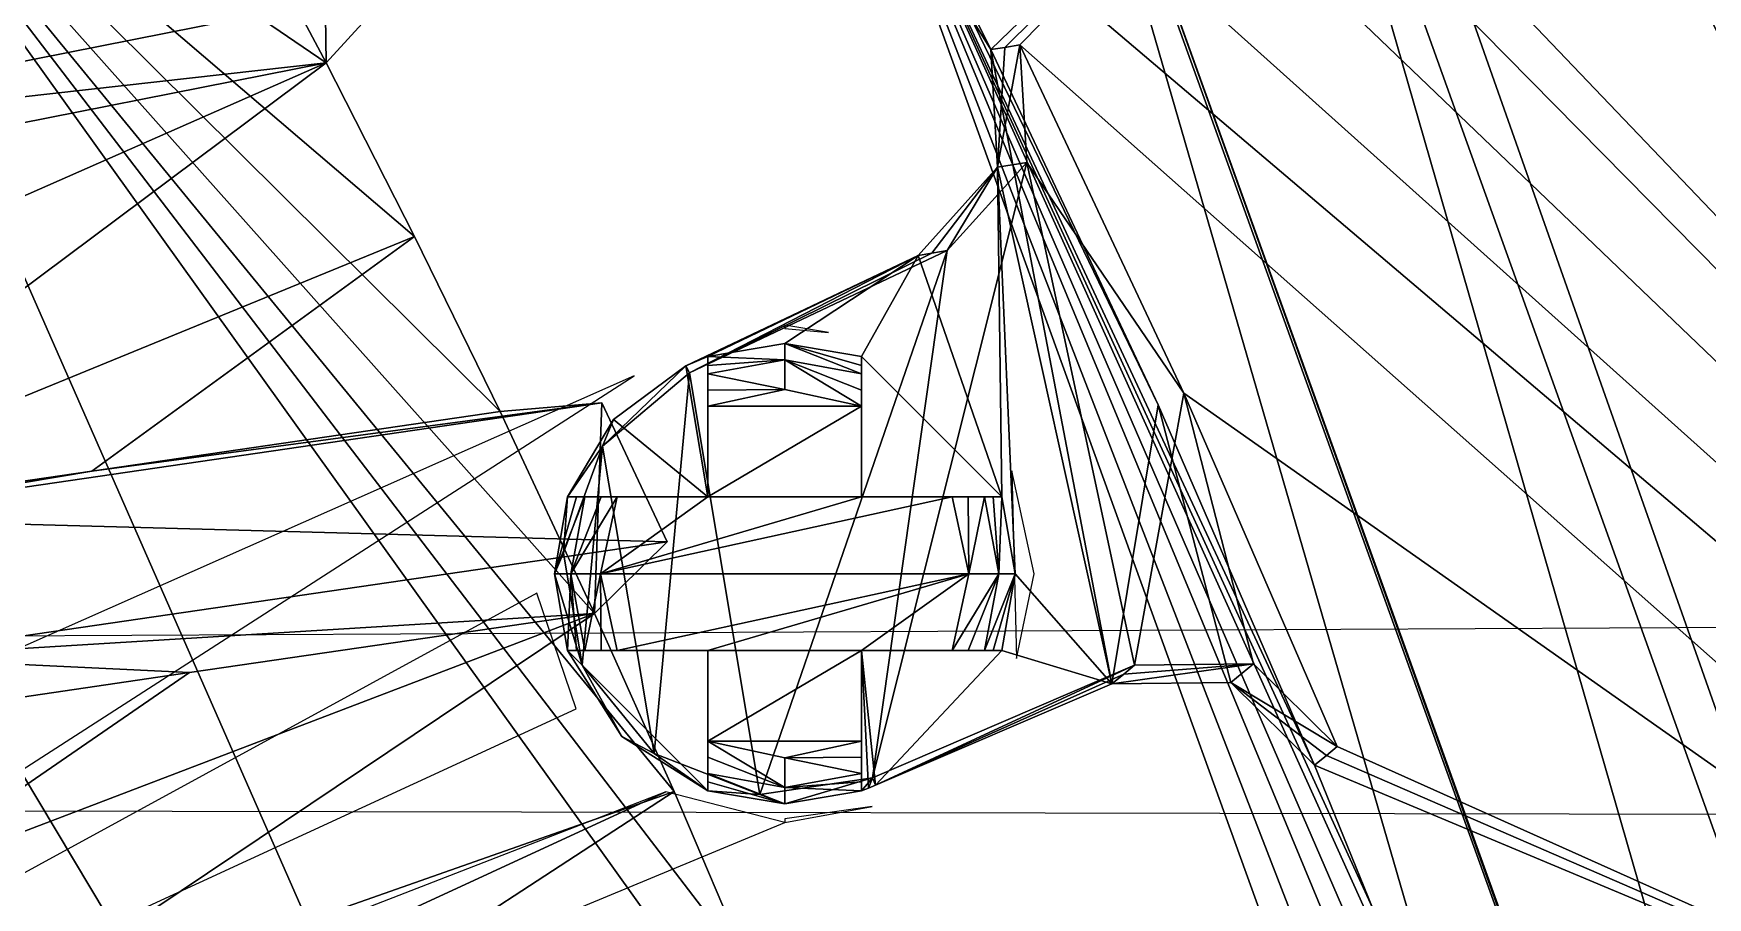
# Model space of a CAD drawing. Header units: millimetres. Extents: x -228 to 228, y -204 to 237.
# Drawn here: x 68.11 to 79.01, y 30.89 to 36.52 of the extents above; entities that cross this region are included whole.
import ezdxf

# ---------------------------------------------------------------- set-up
doc = ezdxf.new("R2010")
doc.units = ezdxf.units.MM
doc.header["$LTSCALE"] = 127.314815
for name, color, linetype in [('1821', 7, 'CONTINUOUS'), ('2216', 7, 'CONTINUOUS'), ('2518', 7, 'CONTINUOUS'), ('2754', 7, 'CONTINUOUS'), ('3522', 7, 'CONTINUOUS'), ('3669', 7, 'CONTINUOUS'), ('3670', 7, 'CONTINUOUS'), ('3709', 7, 'CONTINUOUS'), ('3710', 7, 'CONTINUOUS'), ('3730', 7, 'CONTINUOUS'), ('3734', 7, 'CONTINUOUS'), ('3771', 7, 'CONTINUOUS'), ('3773', 7, 'CONTINUOUS'), ('3774', 7, 'CONTINUOUS'), ('3775', 7, 'CONTINUOUS'), ('3776', 7, 'CONTINUOUS'), ('3777', 7, 'CONTINUOUS'), ('3778', 7, 'CONTINUOUS'), ('3779', 7, 'CONTINUOUS'), ('3780', 7, 'CONTINUOUS'), ('3781', 7, 'CONTINUOUS'), ('3801', 7, 'CONTINUOUS'), ('3802', 7, 'CONTINUOUS'), ('3803', 7, 'CONTINUOUS'), ('3804', 7, 'CONTINUOUS'), ('3828', 7, 'CONTINUOUS'), ('3829', 7, 'CONTINUOUS'), ('3858', 7, 'CONTINUOUS'), ('3869', 7, 'CONTINUOUS'), ('3873', 7, 'CONTINUOUS'), ('3874', 7, 'CONTINUOUS'), ('3878', 7, 'CONTINUOUS'), ('5002', 7, 'CONTINUOUS'), ('5003', 7, 'CONTINUOUS'), ('5007', 7, 'CONTINUOUS'), ('5009', 7, 'CONTINUOUS'), ('5036', 7, 'CONTINUOUS'), ('5037', 7, 'CONTINUOUS'), ('5038', 7, 'CONTINUOUS'), ('5040', 7, 'CONTINUOUS'), ('5041', 7, 'CONTINUOUS'), ('5080', 7, 'CONTINUOUS'), ('5253', 7, 'CONTINUOUS'), ('5254', 7, 'CONTINUOUS')]:
    doc.layers.add(name, color=color, linetype=linetype)

msp = doc.modelspace()

# ---------------------------------------------------------------- linework, layer by layer
at = {"layer": '1821', "color": 5, "linetype": 'Continuous'}
for points in [[(100.627, 31.395, 17.1), (98.288, 32.745, 17.1), (-100.277, 31.757, 17.1), (100.627, 31.395, 17.1)], [(100.627, 31.395, 17.1), (-23.625, 19.449, 17.1), (102.627, 31.395, 17.1), (100.627, 31.395, 17.1)]]:
    msp.add_3dface(points, dxfattribs=at)
at = {"layer": '2216', "color": 5, "linetype": 'Continuous'}
msp.add_3dface([(27.796, 38.258, 1088.256), (38.258, 27.796, 1088.256), (71.442, 61.905, 1086.02), (27.796, 38.258, 1088.256)], dxfattribs=at)
at = {"layer": '2518', "color": 6, "linetype": 'Continuous'}
for points in [[(60.341, 29.113, 1082.484), (61.101, 27.259, 1082.473), (72.019, 34.289, 1083.447), (60.341, 29.113, 1082.484)], [(61.101, 27.259, 1082.473), (71.641, 32.119, 1083.407), (71.386, 32.874, 1083.41), (61.101, 27.259, 1082.473)], [(61.101, 27.259, 1082.473), (60.948, 26.371, 1082.412), (72.225, 31.578, 1083.418), (61.101, 27.259, 1082.473)], [(60.948, 26.371, 1082.412), (73, 31.38, 1083.438), (72.225, 31.578, 1083.418), (60.948, 26.371, 1082.412)]]:
    msp.add_3dface(points, dxfattribs=at)
at = {"layer": '2754', "color": 6, "linetype": 'Continuous'}
for points in [[(73, 34.598, 1080.969), (73.286, 34.572, 1080.973), (73, 34.62, 1083.47), (73, 34.598, 1080.969)], [(74.624, 32.999, 1083.99), (74.48, 33.669, 1083.99), (74.509, 32.447, 1081.99), (74.624, 32.999, 1083.99)], [(73.569, 31.484, 1083.453), (73, 31.402, 1080.937), (73, 31.38, 1083.438), (73.569, 31.484, 1083.453)]]:
    msp.add_3dface(points, dxfattribs=at)
at = {"layer": '3522', "color": 5, "linetype": 'Continuous'}
for points in [[(42.964, 50.101, 1035.99), (72.026, 38.788, 1035.99), (56.691, 33.796, 1035.99), (42.964, 50.101, 1035.99)], [(80.54, 46.5, 1035.99), (89.831, 24.07, 1035.99), (73.938, 40.7, 1035.99), (80.54, 46.5, 1035.99)], [(89.831, 24.07, 1035.99), (74.126, 40, 1035.99), (73.938, 40.7, 1035.99), (89.831, 24.07, 1035.99)], [(89.831, 24.07, 1035.99), (73.938, 39.3, 1035.99), (74.126, 40, 1035.99), (89.831, 24.07, 1035.99)], [(89.831, 24.07, 1035.99), (73.426, 38.788, 1035.99), (73.938, 39.3, 1035.99), (89.831, 24.07, 1035.99)], [(72.026, 38.788, 1035.99), (72.726, 38.6, 1035.99), (56.691, 33.796, 1035.99), (72.026, 38.788, 1035.99)], [(89.831, 24.07, 1035.99), (72.726, 38.6, 1035.99), (73.426, 38.788, 1035.99), (89.831, 24.07, 1035.99)], [(72.726, 38.6, 1035.99), (89.831, 24.07, 1035.99), (56.691, 33.796, 1035.99), (72.726, 38.6, 1035.99)], [(89.831, 24.07, 1035.99), (83.056, 16.548, 1035.99), (56.691, 33.796, 1035.99), (89.831, 24.07, 1035.99)], [(81.481, 15.638, 1035.99), (82.007, 14.729, 1035.99), (56.691, 33.796, 1035.99), (81.481, 15.638, 1035.99)], [(82.007, 16.548, 1035.99), (81.481, 15.638, 1035.99), (56.691, 33.796, 1035.99), (82.007, 16.548, 1035.99)], [(56.691, 33.796, 1035.99), (82.007, 14.729, 1035.99), (64.505, 13.966, 1035.99), (56.691, 33.796, 1035.99)], [(83.056, 16.548, 1035.99), (82.007, 16.548, 1035.99), (56.691, 33.796, 1035.99), (83.056, 16.548, 1035.99)]]:
    msp.add_3dface(points, dxfattribs=at)
at = {"layer": '3669', "color": 5, "linetype": 'Continuous'}
msp.add_3dface([(76.49, 39.42, 1036.99), (84.298, 17.275, 1036.99), (80.228, 41.335, 1036.99), (76.49, 39.42, 1036.99)], dxfattribs=at)
at = {"layer": '3670', "color": 5, "linetype": 'Continuous'}
for points in [[(84.298, 17.275, 1037.99), (84.298, 17.275, 1036.99), (76.49, 39.42, 1036.99), (84.298, 17.275, 1037.99)], [(76.49, 39.42, 1037.99), (84.298, 17.275, 1037.99), (76.49, 39.42, 1036.99), (76.49, 39.42, 1037.99)]]:
    msp.add_3dface(points, dxfattribs=at)
at = {"layer": '3709', "color": 31, "linetype": 'Continuous', "true_color": 0xffba87}
for points in [[(74.532, 36.446, 1078.99), (75.6, 34.175, 1078.99), (74.577, 35.679, 1078.99), (74.532, 36.446, 1078.99)], [(74.577, 35.679, 1078.99), (73.572, 31.67, 1078.99), (74.058, 35.105, 1078.99), (74.577, 35.679, 1078.99)], [(73.572, 31.67, 1078.99), (74.577, 35.679, 1078.99), (75.279, 32.404, 1078.99), (73.572, 31.67, 1078.99)], [(74.577, 35.679, 1078.99), (75.6, 34.175, 1078.99), (75.279, 32.404, 1078.99), (74.577, 35.679, 1078.99)], [(72.839, 31.561, 1078.99), (72.379, 34.308, 1078.99), (74.058, 35.105, 1078.99), (72.839, 31.561, 1078.99)], [(73.572, 31.67, 1078.99), (72.839, 31.561, 1078.99), (74.058, 35.105, 1078.99), (73.572, 31.67, 1078.99)], [(72.149, 31.829, 1078.99), (71.814, 33.83, 1078.99), (72.379, 34.308, 1078.99), (72.149, 31.829, 1078.99)], [(72.839, 31.561, 1078.99), (72.149, 31.829, 1078.99), (72.379, 34.308, 1078.99), (72.839, 31.561, 1078.99)], [(75.279, 32.404, 1078.99), (75.6, 34.175, 1078.99), (76.054, 32.413, 1078.99), (75.279, 32.404, 1078.99)], [(75.6, 34.175, 1078.99), (76.599, 31.874, 1078.99), (76.054, 32.413, 1078.99), (75.6, 34.175, 1078.99)], [(71.681, 32.404, 1078.99), (71.559, 33.135, 1078.99), (71.814, 33.83, 1078.99), (71.681, 32.404, 1078.99)], [(72.149, 31.829, 1078.99), (71.681, 32.404, 1078.99), (71.814, 33.83, 1078.99), (72.149, 31.829, 1078.99)]]:
    msp.add_3dface(points, dxfattribs=at)
at = {"layer": '3710', "color": 31, "linetype": 'Continuous', "true_color": 0xffba87}
for points in [[(73, 34.2, 1083.99), (72.5, 34.091, 1083.99), (73.5, 34.091, 1083.99), (73, 34.2, 1083.99)], [(72.5, 34.091, 1083.99), (72.5, 33.5, 1083.99), (73.5, 34.091, 1083.99), (72.5, 34.091, 1083.99)], [(73.5, 34.091, 1083.99), (72.5, 33.5, 1083.99), (73.5, 33.5, 1083.99), (73.5, 34.091, 1083.99)], [(74.2, 33, 1083.99), (74.091, 33.5, 1083.99), (71.8, 33, 1083.99), (74.2, 33, 1083.99)], [(71.8, 33, 1083.99), (74.091, 33.5, 1083.99), (73.5, 33.5, 1083.99), (71.8, 33, 1083.99)], [(71.909, 33.5, 1083.99), (71.8, 33, 1083.99), (72.5, 33.5, 1083.99), (71.909, 33.5, 1083.99)], [(72.5, 33.5, 1083.99), (71.8, 33, 1083.99), (73.5, 33.5, 1083.99), (72.5, 33.5, 1083.99)], [(71.909, 32.5, 1083.99), (74.2, 33, 1083.99), (71.8, 33, 1083.99), (71.909, 32.5, 1083.99)], [(72.5, 32.5, 1083.99), (74.2, 33, 1083.99), (71.909, 32.5, 1083.99), (72.5, 32.5, 1083.99)], [(73.5, 32.5, 1083.99), (74.2, 33, 1083.99), (72.5, 32.5, 1083.99), (73.5, 32.5, 1083.99)], [(74.091, 32.5, 1083.99), (74.2, 33, 1083.99), (73.5, 32.5, 1083.99), (74.091, 32.5, 1083.99)], [(73.5, 31.909, 1083.99), (73.5, 32.5, 1083.99), (72.5, 31.909, 1083.99), (73.5, 31.909, 1083.99)], [(72.5, 31.909, 1083.99), (73.5, 32.5, 1083.99), (72.5, 32.5, 1083.99), (72.5, 31.909, 1083.99)], [(73, 31.8, 1083.99), (73.5, 31.909, 1083.99), (72.5, 31.909, 1083.99), (73, 31.8, 1083.99)]]:
    msp.add_3dface(points, dxfattribs=at)
at = {"layer": '3730', "color": 31, "linetype": 'Continuous', "true_color": 0xffba87}
for points in [[(74.694, 39.041, 1080.49), (82.442, 17.515, 1080.49), (76.062, 39.662, 1080.49), (74.694, 39.041, 1080.49)], [(82.442, 17.515, 1080.49), (83.931, 17.724, 1080.49), (76.062, 39.662, 1080.49), (82.442, 17.515, 1080.49)], [(75.13, 32.283, 1080.49), (74.342, 36.414, 1080.49), (74.387, 35.648, 1080.49), (75.13, 32.283, 1080.49)], [(74.342, 36.414, 1080.49), (75.13, 32.283, 1080.49), (75.432, 34.1, 1080.49), (74.342, 36.414, 1080.49)], [(73.869, 35.073, 1080.49), (74.414, 33.5, 1080.49), (74.387, 35.648, 1080.49), (73.869, 35.073, 1080.49)], [(74.414, 33.5, 1080.49), (74.5, 33, 1080.49), (74.387, 35.648, 1080.49), (74.414, 33.5, 1080.49)], [(74.5, 33, 1080.49), (75.13, 32.283, 1080.49), (74.387, 35.648, 1080.49), (74.5, 33, 1080.49)], [(72.357, 34.355, 1080.49), (72.5, 34.414, 1080.49), (73.869, 35.073, 1080.49), (72.357, 34.355, 1080.49)], [(72.5, 34.414, 1080.49), (73, 34.5, 1080.49), (73.869, 35.073, 1080.49), (72.5, 34.414, 1080.49)], [(73, 34.5, 1080.49), (73.5, 34.414, 1080.49), (73.869, 35.073, 1080.49), (73, 34.5, 1080.49)], [(73.5, 34.414, 1080.49), (74.414, 33.5, 1080.49), (73.869, 35.073, 1080.49), (73.5, 34.414, 1080.49)], [(72.357, 34.355, 1080.49), (71.886, 34.004, 1080.49), (72.5, 33.5, 1080.49), (72.357, 34.355, 1080.49)], [(72.357, 34.355, 1080.49), (72.5, 33.5, 1080.49), (72.5, 34.414, 1080.49), (72.357, 34.355, 1080.49)], [(73.5, 33.5, 1080.49), (74.414, 33.5, 1080.49), (73.5, 34.414, 1080.49), (73.5, 33.5, 1080.49)], [(75.13, 32.283, 1080.49), (75.905, 32.292, 1080.49), (75.432, 34.1, 1080.49), (75.13, 32.283, 1080.49)], [(75.905, 32.292, 1080.49), (76.45, 31.752, 1080.49), (75.432, 34.1, 1080.49), (75.905, 32.292, 1080.49)], [(71.886, 34.004, 1080.49), (71.586, 33.5, 1080.49), (72.5, 33.5, 1080.49), (71.886, 34.004, 1080.49)], [(74.5, 33, 1080.49), (74.414, 32.5, 1080.49), (75.13, 32.283, 1080.49), (74.5, 33, 1080.49)], [(71.586, 32.5, 1080.49), (71.939, 31.939, 1080.49), (72.5, 31.586, 1080.49), (71.586, 32.5, 1080.49)], [(71.586, 32.5, 1080.49), (72.5, 31.586, 1080.49), (72.5, 32.5, 1080.49), (71.586, 32.5, 1080.49)], [(73.5, 31.586, 1080.49), (73.546, 31.603, 1080.49), (73.5, 32.5, 1080.49), (73.5, 31.586, 1080.49)], [(73.546, 31.603, 1080.49), (73.592, 31.622, 1080.49), (73.5, 32.5, 1080.49), (73.546, 31.603, 1080.49)], [(73.5, 32.5, 1080.49), (73.592, 31.622, 1080.49), (74.414, 32.5, 1080.49), (73.5, 32.5, 1080.49)], [(74.414, 32.5, 1080.49), (73.592, 31.622, 1080.49), (75.13, 32.283, 1080.49), (74.414, 32.5, 1080.49)]]:
    msp.add_3dface(points, dxfattribs=at)
at = {"layer": '3734', "color": 31, "linetype": 'Continuous', "true_color": 0xffba87}
msp.add_3dface([(76.062, 39.662, 1080.49), (83.931, 17.724, 1080.49), (81.908, 39.789, 1037.49), (76.062, 39.662, 1080.49)], dxfattribs=at)
at = {"layer": '3771', "color": 31, "linetype": 'Continuous', "true_color": 0xffba87}
msp.add_3dface([(78.196, 40.009, 1037.49), (81.908, 39.789, 1037.49), (82.88, 29.092, 1037.49), (78.196, 40.009, 1037.49)], dxfattribs=at)
at = {"layer": '3773', "color": 31, "linetype": 'Continuous', "true_color": 0xffba87}
for points in [[(72.5, 34.301, 1083.538), (73, 34.2, 1083.99), (73, 34.394, 1083.538), (72.5, 34.301, 1083.538)], [(73, 34.2, 1083.99), (73.5, 34.091, 1083.99), (73, 34.394, 1083.538), (73, 34.2, 1083.99)], [(73, 34.394, 1083.538), (73.5, 34.091, 1083.99), (73.5, 34.195, 1083.768), (73, 34.394, 1083.538)], [(73.5, 34.301, 1083.538), (73, 34.394, 1083.538), (73.5, 34.195, 1083.768), (73.5, 34.301, 1083.538)], [(73, 34.2, 1083.99), (72.5, 34.301, 1083.538), (72.5, 34.195, 1083.768), (73, 34.2, 1083.99)], [(72.5, 34.091, 1083.99), (73, 34.2, 1083.99), (72.5, 34.195, 1083.768), (72.5, 34.091, 1083.99)], [(71.8, 33, 1083.99), (71.909, 33.5, 1083.99), (71.606, 33, 1083.538), (71.8, 33, 1083.99)], [(71.909, 33.5, 1083.99), (71.805, 33.5, 1083.768), (71.606, 33, 1083.538), (71.909, 33.5, 1083.99)], [(71.805, 33.5, 1083.768), (71.699, 33.5, 1083.538), (71.606, 33, 1083.538), (71.805, 33.5, 1083.768)], [(74.091, 33.5, 1083.99), (74.2, 33, 1083.99), (74.195, 33.5, 1083.768), (74.091, 33.5, 1083.99)], [(74.195, 33.5, 1083.768), (74.2, 33, 1083.99), (74.301, 33.5, 1083.538), (74.195, 33.5, 1083.768)], [(74.301, 33.5, 1083.538), (74.2, 33, 1083.99), (74.394, 33, 1083.538), (74.301, 33.5, 1083.538)], [(71.699, 32.5, 1083.538), (71.8, 33, 1083.99), (71.606, 33, 1083.538), (71.699, 32.5, 1083.538)], [(71.805, 32.5, 1083.768), (71.8, 33, 1083.99), (71.699, 32.5, 1083.538), (71.805, 32.5, 1083.768)], [(71.909, 32.5, 1083.99), (71.8, 33, 1083.99), (71.805, 32.5, 1083.768), (71.909, 32.5, 1083.99)], [(74.2, 33, 1083.99), (74.091, 32.5, 1083.99), (74.394, 33, 1083.538), (74.2, 33, 1083.99)], [(74.394, 33, 1083.538), (74.091, 32.5, 1083.99), (74.195, 32.5, 1083.768), (74.394, 33, 1083.538)], [(74.301, 32.5, 1083.538), (74.394, 33, 1083.538), (74.195, 32.5, 1083.768), (74.301, 32.5, 1083.538)], [(73, 31.8, 1083.99), (72.5, 31.909, 1083.99), (73, 31.606, 1083.538), (73, 31.8, 1083.99)], [(73, 31.606, 1083.538), (72.5, 31.909, 1083.99), (72.5, 31.805, 1083.768), (73, 31.606, 1083.538)], [(73.5, 31.909, 1083.99), (73, 31.8, 1083.99), (73.5, 31.805, 1083.768), (73.5, 31.909, 1083.99)], [(72.5, 31.699, 1083.538), (73, 31.606, 1083.538), (72.5, 31.805, 1083.768), (72.5, 31.699, 1083.538)], [(73.5, 31.805, 1083.768), (73, 31.8, 1083.99), (73.5, 31.699, 1083.538), (73.5, 31.805, 1083.768)], [(73.5, 31.699, 1083.538), (73, 31.8, 1083.99), (73, 31.606, 1083.538), (73.5, 31.699, 1083.538)]]:
    msp.add_3dface(points, dxfattribs=at)
at = {"layer": '3774', "color": 31, "linetype": 'Continuous', "true_color": 0xffba87}
for points in [[(73.5, 33.5, 1083.99), (74.091, 33.5, 1083.99), (74.195, 33.5, 1083.768), (73.5, 33.5, 1083.99)], [(73.5, 33.5, 1083.99), (74.195, 33.5, 1083.768), (74.301, 33.5, 1083.538), (73.5, 33.5, 1083.99)], [(73.5, 33.5, 1083.99), (74.301, 33.5, 1083.538), (74.357, 33.5, 1082.021), (73.5, 33.5, 1083.99)], [(73.5, 33.5, 1080.49), (73.5, 33.5, 1083.99), (74.414, 33.5, 1080.49), (73.5, 33.5, 1080.49)], [(74.414, 33.5, 1080.49), (73.5, 33.5, 1083.99), (74.357, 33.5, 1082.021), (74.414, 33.5, 1080.49)]]:
    msp.add_3dface(points, dxfattribs=at)
at = {"layer": '3775', "color": 31, "linetype": 'Continuous', "true_color": 0xffba87}
for points in [[(73.5, 34.357, 1082.021), (73.5, 33.5, 1080.49), (73.5, 34.414, 1080.49), (73.5, 34.357, 1082.021)], [(73.5, 34.301, 1083.538), (73.5, 33.5, 1080.49), (73.5, 34.357, 1082.021), (73.5, 34.301, 1083.538)], [(73.5, 34.301, 1083.538), (73.5, 34.195, 1083.768), (73.5, 33.5, 1080.49), (73.5, 34.301, 1083.538)], [(73.5, 34.195, 1083.768), (73.5, 34.091, 1083.99), (73.5, 33.5, 1080.49), (73.5, 34.195, 1083.768)], [(73.5, 34.091, 1083.99), (73.5, 33.5, 1083.99), (73.5, 33.5, 1080.49), (73.5, 34.091, 1083.99)]]:
    msp.add_3dface(points, dxfattribs=at)
at = {"layer": '3776', "color": 31, "linetype": 'Continuous', "true_color": 0xffba87}
for points in [[(73.5, 31.586, 1080.49), (73.5, 32.5, 1083.99), (73.5, 31.643, 1082.021), (73.5, 31.586, 1080.49)], [(73.5, 32.5, 1083.99), (73.5, 31.586, 1080.49), (73.5, 32.5, 1080.49), (73.5, 32.5, 1083.99)], [(73.5, 32.5, 1083.99), (73.5, 31.909, 1083.99), (73.5, 31.805, 1083.768), (73.5, 32.5, 1083.99)], [(73.5, 32.5, 1083.99), (73.5, 31.805, 1083.768), (73.5, 31.699, 1083.538), (73.5, 32.5, 1083.99)], [(73.5, 32.5, 1083.99), (73.5, 31.699, 1083.538), (73.5, 31.643, 1082.021), (73.5, 32.5, 1083.99)]]:
    msp.add_3dface(points, dxfattribs=at)
at = {"layer": '3777', "color": 31, "linetype": 'Continuous', "true_color": 0xffba87}
for points in [[(74.091, 32.5, 1083.99), (73.5, 32.5, 1083.99), (73.5, 32.5, 1080.49), (74.091, 32.5, 1083.99)], [(74.195, 32.5, 1083.768), (74.091, 32.5, 1083.99), (73.5, 32.5, 1080.49), (74.195, 32.5, 1083.768)], [(74.301, 32.5, 1083.538), (74.195, 32.5, 1083.768), (73.5, 32.5, 1080.49), (74.301, 32.5, 1083.538)], [(74.301, 32.5, 1083.538), (73.5, 32.5, 1080.49), (74.357, 32.5, 1082.021), (74.301, 32.5, 1083.538)], [(74.357, 32.5, 1082.021), (73.5, 32.5, 1080.49), (74.414, 32.5, 1080.49), (74.357, 32.5, 1082.021)]]:
    msp.add_3dface(points, dxfattribs=at)
at = {"layer": '3778', "color": 31, "linetype": 'Continuous', "true_color": 0xffba87}
for points in [[(72.5, 33.5, 1080.49), (72.5, 33.5, 1083.99), (72.5, 34.414, 1080.49), (72.5, 33.5, 1080.49)], [(72.5, 34.414, 1080.49), (72.5, 33.5, 1083.99), (72.5, 34.357, 1082.021), (72.5, 34.414, 1080.49)], [(72.5, 33.5, 1083.99), (72.5, 34.301, 1083.538), (72.5, 34.357, 1082.021), (72.5, 33.5, 1083.99)], [(72.5, 34.301, 1083.538), (72.5, 33.5, 1083.99), (72.5, 34.195, 1083.768), (72.5, 34.301, 1083.538)], [(72.5, 33.5, 1083.99), (72.5, 34.091, 1083.99), (72.5, 34.195, 1083.768), (72.5, 33.5, 1083.99)]]:
    msp.add_3dface(points, dxfattribs=at)
at = {"layer": '3779', "color": 31, "linetype": 'Continuous', "true_color": 0xffba87}
for points in [[(72.5, 33.5, 1080.49), (71.586, 33.5, 1080.49), (71.643, 33.5, 1082.021), (72.5, 33.5, 1080.49)], [(71.699, 33.5, 1083.538), (72.5, 33.5, 1080.49), (71.643, 33.5, 1082.021), (71.699, 33.5, 1083.538)], [(71.699, 33.5, 1083.538), (71.805, 33.5, 1083.768), (72.5, 33.5, 1080.49), (71.699, 33.5, 1083.538)], [(71.805, 33.5, 1083.768), (71.909, 33.5, 1083.99), (72.5, 33.5, 1080.49), (71.805, 33.5, 1083.768)], [(71.909, 33.5, 1083.99), (72.5, 33.5, 1083.99), (72.5, 33.5, 1080.49), (71.909, 33.5, 1083.99)]]:
    msp.add_3dface(points, dxfattribs=at)
at = {"layer": '3780', "color": 31, "linetype": 'Continuous', "true_color": 0xffba87}
for points in [[(71.586, 32.5, 1080.49), (72.5, 32.5, 1083.99), (71.643, 32.5, 1082.021), (71.586, 32.5, 1080.49)], [(72.5, 32.5, 1083.99), (71.586, 32.5, 1080.49), (72.5, 32.5, 1080.49), (72.5, 32.5, 1083.99)], [(72.5, 32.5, 1083.99), (71.699, 32.5, 1083.538), (71.643, 32.5, 1082.021), (72.5, 32.5, 1083.99)], [(72.5, 32.5, 1083.99), (71.805, 32.5, 1083.768), (71.699, 32.5, 1083.538), (72.5, 32.5, 1083.99)], [(72.5, 32.5, 1083.99), (71.909, 32.5, 1083.99), (71.805, 32.5, 1083.768), (72.5, 32.5, 1083.99)]]:
    msp.add_3dface(points, dxfattribs=at)
at = {"layer": '3781', "color": 31, "linetype": 'Continuous', "true_color": 0xffba87}
for points in [[(72.5, 32.5, 1080.49), (72.5, 31.586, 1080.49), (72.5, 31.643, 1082.021), (72.5, 32.5, 1080.49)], [(72.5, 31.909, 1083.99), (72.5, 32.5, 1083.99), (72.5, 32.5, 1080.49), (72.5, 31.909, 1083.99)], [(72.5, 31.805, 1083.768), (72.5, 31.909, 1083.99), (72.5, 32.5, 1080.49), (72.5, 31.805, 1083.768)], [(72.5, 31.699, 1083.538), (72.5, 31.805, 1083.768), (72.5, 32.5, 1080.49), (72.5, 31.699, 1083.538)], [(72.5, 31.699, 1083.538), (72.5, 32.5, 1080.49), (72.5, 31.643, 1082.021), (72.5, 31.699, 1083.538)]]:
    msp.add_3dface(points, dxfattribs=at)
at = {"layer": '3801', "color": 31, "linetype": 'Continuous', "true_color": 0xffba87}
for points in [[(72.5, 34.414, 1080.49), (73, 34.394, 1083.538), (73, 34.5, 1080.49), (72.5, 34.414, 1080.49)], [(73, 34.394, 1083.538), (73.5, 34.301, 1083.538), (73, 34.5, 1080.49), (73, 34.394, 1083.538)], [(73.5, 34.301, 1083.538), (73.5, 34.357, 1082.021), (73, 34.5, 1080.49), (73.5, 34.301, 1083.538)], [(73.5, 34.357, 1082.021), (73.5, 34.414, 1080.49), (73, 34.5, 1080.49), (73.5, 34.357, 1082.021)], [(73, 34.394, 1083.538), (72.5, 34.414, 1080.49), (72.5, 34.357, 1082.021), (73, 34.394, 1083.538)], [(72.5, 34.301, 1083.538), (73, 34.394, 1083.538), (72.5, 34.357, 1082.021), (72.5, 34.301, 1083.538)], [(71.586, 33.5, 1080.49), (71.5, 33, 1080.49), (71.643, 33.5, 1082.021), (71.586, 33.5, 1080.49)], [(71.699, 33.5, 1083.538), (71.5, 33, 1080.49), (71.606, 33, 1083.538), (71.699, 33.5, 1083.538)], [(71.5, 33, 1080.49), (71.699, 33.5, 1083.538), (71.643, 33.5, 1082.021), (71.5, 33, 1080.49)], [(74.301, 33.5, 1083.538), (74.394, 33, 1083.538), (74.357, 33.5, 1082.021), (74.301, 33.5, 1083.538)], [(74.394, 33, 1083.538), (74.414, 33.5, 1080.49), (74.357, 33.5, 1082.021), (74.394, 33, 1083.538)], [(74.414, 33.5, 1080.49), (74.394, 33, 1083.538), (74.5, 33, 1080.49), (74.414, 33.5, 1080.49)], [(71.5, 33, 1080.49), (71.586, 32.5, 1080.49), (71.606, 33, 1083.538), (71.5, 33, 1080.49)], [(71.606, 33, 1083.538), (71.586, 32.5, 1080.49), (71.643, 32.5, 1082.021), (71.606, 33, 1083.538)], [(71.699, 32.5, 1083.538), (71.606, 33, 1083.538), (71.643, 32.5, 1082.021), (71.699, 32.5, 1083.538)], [(74.394, 33, 1083.538), (74.301, 32.5, 1083.538), (74.5, 33, 1080.49), (74.394, 33, 1083.538)], [(74.301, 32.5, 1083.538), (74.357, 32.5, 1082.021), (74.5, 33, 1080.49), (74.301, 32.5, 1083.538)], [(74.357, 32.5, 1082.021), (74.414, 32.5, 1080.49), (74.5, 33, 1080.49), (74.357, 32.5, 1082.021)], [(73, 31.5, 1080.49), (73, 31.606, 1083.538), (72.5, 31.699, 1083.538), (73, 31.5, 1080.49)], [(73, 31.5, 1080.49), (72.5, 31.699, 1083.538), (72.5, 31.643, 1082.021), (73, 31.5, 1080.49)], [(72.5, 31.586, 1080.49), (73, 31.5, 1080.49), (72.5, 31.643, 1082.021), (72.5, 31.586, 1080.49)], [(73.5, 31.699, 1083.538), (73, 31.606, 1083.538), (73.5, 31.643, 1082.021), (73.5, 31.699, 1083.538)], [(73, 31.606, 1083.538), (73.5, 31.586, 1080.49), (73.5, 31.643, 1082.021), (73, 31.606, 1083.538)], [(73, 31.5, 1080.49), (73.5, 31.586, 1080.49), (73, 31.606, 1083.538), (73, 31.5, 1080.49)]]:
    msp.add_3dface(points, dxfattribs=at)
at = {"layer": '3802', "color": 31, "linetype": 'Continuous', "true_color": 0xffba87}
for points in [[(72.379, 34.308, 1078.99), (71.814, 33.83, 1078.99), (72.357, 34.355, 1080.49), (72.379, 34.308, 1078.99)], [(72.357, 34.355, 1080.49), (71.814, 33.83, 1078.99), (71.886, 34.004, 1080.49), (72.357, 34.355, 1080.49)], [(71.814, 33.83, 1078.99), (71.586, 33.5, 1080.49), (71.886, 34.004, 1080.49), (71.814, 33.83, 1078.99)], [(71.559, 33.135, 1078.99), (71.586, 33.5, 1080.49), (71.814, 33.83, 1078.99), (71.559, 33.135, 1078.99)], [(71.5, 33, 1080.49), (71.586, 33.5, 1080.49), (71.559, 33.135, 1078.99), (71.5, 33, 1080.49)], [(71.681, 32.404, 1078.99), (71.5, 33, 1080.49), (71.559, 33.135, 1078.99), (71.681, 32.404, 1078.99)], [(71.586, 32.5, 1080.49), (71.5, 33, 1080.49), (71.681, 32.404, 1078.99), (71.586, 32.5, 1080.49)], [(71.939, 31.939, 1080.49), (71.586, 32.5, 1080.49), (71.681, 32.404, 1078.99), (71.939, 31.939, 1080.49)], [(72.149, 31.829, 1078.99), (71.939, 31.939, 1080.49), (71.681, 32.404, 1078.99), (72.149, 31.829, 1078.99)], [(72.5, 31.586, 1080.49), (71.939, 31.939, 1080.49), (72.149, 31.829, 1078.99), (72.5, 31.586, 1080.49)], [(72.839, 31.561, 1078.99), (72.5, 31.586, 1080.49), (72.149, 31.829, 1078.99), (72.839, 31.561, 1078.99)], [(73.572, 31.67, 1078.99), (73, 31.5, 1080.49), (72.839, 31.561, 1078.99), (73.572, 31.67, 1078.99)], [(73.5, 31.586, 1080.49), (73, 31.5, 1080.49), (73.572, 31.67, 1078.99), (73.5, 31.586, 1080.49)], [(73.546, 31.603, 1080.49), (73.5, 31.586, 1080.49), (73.572, 31.67, 1078.99), (73.546, 31.603, 1080.49)], [(73.592, 31.622, 1080.49), (73.546, 31.603, 1080.49), (73.572, 31.67, 1078.99), (73.592, 31.622, 1080.49)], [(73, 31.5, 1080.49), (72.5, 31.586, 1080.49), (72.839, 31.561, 1078.99), (73, 31.5, 1080.49)]]:
    msp.add_3dface(points, dxfattribs=at)
at = {"layer": '3803', "color": 31, "linetype": 'Continuous', "true_color": 0xffba87}
for points in [[(73.592, 31.622, 1080.49), (73.572, 31.67, 1078.99), (75.279, 32.404, 1078.99), (73.592, 31.622, 1080.49)], [(75.279, 32.404, 1078.99), (75.208, 32.346, 1079.708), (73.592, 31.622, 1080.49), (75.279, 32.404, 1078.99)], [(75.13, 32.283, 1080.49), (73.592, 31.622, 1080.49), (75.208, 32.346, 1079.708), (75.13, 32.283, 1080.49)]]:
    msp.add_3dface(points, dxfattribs=at)
at = {"layer": '3804', "color": 31, "linetype": 'Continuous', "true_color": 0xffba87}
for points in [[(72.379, 34.308, 1078.99), (72.357, 34.355, 1080.49), (73.869, 35.073, 1080.49), (72.379, 34.308, 1078.99)], [(74.058, 35.105, 1078.99), (72.379, 34.308, 1078.99), (73.959, 35.088, 1079.772), (74.058, 35.105, 1078.99)], [(72.379, 34.308, 1078.99), (73.869, 35.073, 1080.49), (73.959, 35.088, 1079.772), (72.379, 34.308, 1078.99)]]:
    msp.add_3dface(points, dxfattribs=at)
at = {"layer": '3828', "color": 31, "linetype": 'Continuous', "true_color": 0xffba87}
for points in [[(76.054, 32.413, 1078.99), (75.13, 32.283, 1080.49), (75.208, 32.346, 1079.708), (76.054, 32.413, 1078.99)], [(75.13, 32.283, 1080.49), (76.054, 32.413, 1078.99), (75.905, 32.292, 1080.49), (75.13, 32.283, 1080.49)], [(75.279, 32.404, 1078.99), (76.054, 32.413, 1078.99), (75.208, 32.346, 1079.708), (75.279, 32.404, 1078.99)], [(76.054, 32.413, 1078.99), (76.599, 31.874, 1078.99), (75.905, 32.292, 1080.49), (76.054, 32.413, 1078.99)], [(75.905, 32.292, 1080.49), (76.599, 31.874, 1078.99), (76.528, 31.816, 1079.708), (75.905, 32.292, 1080.49)], [(76.45, 31.752, 1080.49), (75.905, 32.292, 1080.49), (76.528, 31.816, 1079.708), (76.45, 31.752, 1080.49)]]:
    msp.add_3dface(points, dxfattribs=at)
at = {"layer": '3829', "color": 31, "linetype": 'Continuous', "true_color": 0xffba87}
for points in [[(74.387, 35.648, 1080.49), (74.342, 36.414, 1080.49), (74.433, 36.429, 1079.772), (74.387, 35.648, 1080.49)], [(74.532, 36.446, 1078.99), (74.577, 35.679, 1078.99), (74.387, 35.648, 1080.49), (74.532, 36.446, 1078.99)], [(74.532, 36.446, 1078.99), (74.387, 35.648, 1080.49), (74.433, 36.429, 1079.772), (74.532, 36.446, 1078.99)], [(74.577, 35.679, 1078.99), (74.058, 35.105, 1078.99), (74.387, 35.648, 1080.49), (74.577, 35.679, 1078.99)], [(73.959, 35.088, 1079.772), (73.869, 35.073, 1080.49), (74.387, 35.648, 1080.49), (73.959, 35.088, 1079.772)], [(74.058, 35.105, 1078.99), (73.959, 35.088, 1079.772), (74.387, 35.648, 1080.49), (74.058, 35.105, 1078.99)]]:
    msp.add_3dface(points, dxfattribs=at)
at = {"layer": '3858', "color": 31, "linetype": 'Continuous', "true_color": 0xffba87}
for points in [[(77.559, 39.522, 1045.738), (74.342, 36.414, 1080.49), (65.387, 50.768, 1080.49), (77.559, 39.522, 1045.738)], [(77.559, 39.522, 1045.738), (78.18, 39.959, 1039.618), (82.847, 29.072, 1039.618), (77.559, 39.522, 1045.738)], [(74.342, 36.414, 1080.49), (77.559, 39.522, 1045.738), (74.433, 36.429, 1079.772), (74.342, 36.414, 1080.49)], [(74.532, 36.446, 1078.99), (74.433, 36.429, 1079.772), (77.559, 39.522, 1045.738), (74.532, 36.446, 1078.99)], [(74.532, 36.446, 1078.99), (77.559, 39.522, 1045.738), (82.847, 29.072, 1039.618), (74.532, 36.446, 1078.99)], [(75.6, 34.175, 1078.99), (74.532, 36.446, 1078.99), (82.847, 29.072, 1039.618), (75.6, 34.175, 1078.99)], [(76.599, 31.874, 1078.99), (75.6, 34.175, 1078.99), (82.847, 29.072, 1039.618), (76.599, 31.874, 1078.99)], [(76.528, 31.816, 1079.708), (76.599, 31.874, 1078.99), (82.847, 29.072, 1039.618), (76.528, 31.816, 1079.708)], [(76.45, 31.752, 1080.49), (76.528, 31.816, 1079.708), (82.847, 29.072, 1039.618), (76.45, 31.752, 1080.49)], [(76.45, 31.752, 1080.49), (82.847, 29.072, 1039.618), (76.829, 30.824, 1080.49), (76.45, 31.752, 1080.49)]]:
    msp.add_3dface(points, dxfattribs=at)
at = {"layer": '3869', "color": 31, "linetype": 'Continuous', "true_color": 0xffba87}
for points in [[(73.335, 38.44, 1081.49), (80.966, 17.325, 1081.49), (74.671, 39.047, 1081.49), (73.335, 38.44, 1081.49)], [(80.966, 17.325, 1081.49), (82.421, 17.53, 1081.49), (74.671, 39.047, 1081.49), (80.966, 17.325, 1081.49)]]:
    msp.add_3dface(points, dxfattribs=at)
at = {"layer": '3873', "color": 31, "linetype": 'Continuous', "true_color": 0xffba87}
for points in [[(82.421, 17.53, 1081.49), (74.694, 39.041, 1080.49), (74.671, 39.047, 1081.49), (82.421, 17.53, 1081.49)], [(82.421, 17.53, 1081.49), (82.442, 17.515, 1080.49), (74.694, 39.041, 1080.49), (82.421, 17.53, 1081.49)]]:
    msp.add_3dface(points, dxfattribs=at)
at = {"layer": '3874', "color": 31, "linetype": 'Continuous', "true_color": 0xffba87}
for points in [[(74.342, 36.414, 1080.49), (73.335, 38.44, 1081.49), (65.387, 50.768, 1080.49), (74.342, 36.414, 1080.49)], [(77.196, 29.892, 1080.49), (78.109, 27.418, 1080.49), (73.335, 38.44, 1081.49), (77.196, 29.892, 1080.49)], [(77.196, 29.892, 1080.49), (73.335, 38.44, 1081.49), (76.829, 30.824, 1080.49), (77.196, 29.892, 1080.49)], [(78.109, 27.418, 1080.49), (78.943, 24.917, 1080.49), (73.335, 38.44, 1081.49), (78.109, 27.418, 1080.49)], [(73.335, 38.44, 1081.49), (78.943, 24.917, 1080.49), (80.038, 21.135, 1080.49), (73.335, 38.44, 1081.49)], [(80.966, 17.325, 1081.49), (73.335, 38.44, 1081.49), (80.038, 21.135, 1080.49), (80.966, 17.325, 1081.49)], [(75.432, 34.1, 1080.49), (76.45, 31.752, 1080.49), (73.335, 38.44, 1081.49), (75.432, 34.1, 1080.49)], [(73.335, 38.44, 1081.49), (76.45, 31.752, 1080.49), (76.829, 30.824, 1080.49), (73.335, 38.44, 1081.49)], [(74.342, 36.414, 1080.49), (75.432, 34.1, 1080.49), (73.335, 38.44, 1081.49), (74.342, 36.414, 1080.49)]]:
    msp.add_3dface(points, dxfattribs=at)
at = {"layer": '3878', "color": 31, "linetype": 'Continuous', "true_color": 0xffba87}
for points in [[(78.18, 39.959, 1039.618), (78.196, 40.009, 1037.49), (82.88, 29.092, 1037.49), (78.18, 39.959, 1039.618)], [(78.18, 39.959, 1039.618), (82.88, 29.092, 1037.49), (82.847, 29.072, 1039.618), (78.18, 39.959, 1039.618)]]:
    msp.add_3dface(points, dxfattribs=at)
at = {"layer": '5002', "color": 6, "linetype": 'Continuous'}
for points in [[(65.956, 33.299, 1079.665), (70.013, 36.329, 1039.01), (65.436, 34.311, 1079.665), (65.956, 33.299, 1079.665)], [(65.436, 34.311, 1079.665), (70.013, 36.329, 1039.01), (67.399, 35.812, 1059.818), (65.436, 34.311, 1079.665)], [(70.589, 35.197, 1039.01), (70.013, 36.329, 1039.01), (65.956, 33.299, 1079.665), (70.589, 35.197, 1039.01)], [(68.487, 33.668, 1059.876), (70.589, 35.197, 1039.01), (65.956, 33.299, 1079.665), (68.487, 33.668, 1059.876)], [(71.146, 34.056, 1039.01), (70.589, 35.197, 1039.01), (68.487, 33.668, 1059.876), (71.146, 34.056, 1039.01)], [(67.557, 29.919, 1079.665), (71.761, 32.74, 1039.01), (67.088, 30.956, 1079.665), (67.557, 29.919, 1079.665)], [(67.088, 30.956, 1079.665), (71.761, 32.74, 1039.01), (69.124, 32.357, 1059.818), (67.088, 30.956, 1079.665)], [(72.279, 31.581, 1039.01), (71.761, 32.74, 1039.01), (67.557, 29.919, 1079.665), (72.279, 31.581, 1039.01)], [(66.603, 31.985, 1079.665), (67.088, 30.956, 1079.665), (69.124, 32.357, 1059.818), (66.603, 31.985, 1079.665)], [(70.103, 30.16, 1059.876), (72.279, 31.581, 1039.01), (67.557, 29.919, 1079.665), (70.103, 30.16, 1059.876)], [(72.778, 30.413, 1039.01), (72.279, 31.581, 1039.01), (70.103, 30.16, 1059.876), (72.778, 30.413, 1039.01)]]:
    msp.add_3dface(points, dxfattribs=at)
at = {"layer": '5003', "color": 6, "linetype": 'Continuous'}
for points in [[(72.778, 30.413, 1039.01), (73.326, 29.068, 1039.01), (66.329, 38.839, 1039.01), (72.778, 30.413, 1039.01)], [(66.329, 38.839, 1039.01), (73.326, 29.068, 1039.01), (73.463, 22.61, 1039.01), (66.329, 38.839, 1039.01)], [(71.761, 32.74, 1039.01), (72.279, 31.581, 1039.01), (66.329, 38.839, 1039.01), (71.761, 32.74, 1039.01)], [(71.146, 34.056, 1039.01), (71.761, 32.74, 1039.01), (66.329, 38.839, 1039.01), (71.146, 34.056, 1039.01)], [(72.279, 31.581, 1039.01), (72.778, 30.413, 1039.01), (66.329, 38.839, 1039.01), (72.279, 31.581, 1039.01)], [(70.013, 36.329, 1039.01), (70.589, 35.197, 1039.01), (66.329, 38.839, 1039.01), (70.013, 36.329, 1039.01)], [(69.332, 37.612, 1039.01), (70.013, 36.329, 1039.01), (66.329, 38.839, 1039.01), (69.332, 37.612, 1039.01)], [(70.589, 35.197, 1039.01), (71.146, 34.056, 1039.01), (66.329, 38.839, 1039.01), (70.589, 35.197, 1039.01)], [(70.013, 36.329, 1039.01), (69.332, 37.612, 1039.01), (69.993, 37.703, 1039.01), (70.013, 36.329, 1039.01)], [(70.461, 36.82, 1039.01), (70.013, 36.329, 1039.01), (69.993, 37.703, 1039.01), (70.461, 36.82, 1039.01)], [(71.761, 32.74, 1039.01), (71.146, 34.056, 1039.01), (71.81, 34.114, 1039.01), (71.761, 32.74, 1039.01)], [(72.234, 33.208, 1039.01), (71.761, 32.74, 1039.01), (71.81, 34.114, 1039.01), (72.234, 33.208, 1039.01)]]:
    msp.add_3dface(points, dxfattribs=at)
at = {"layer": '5007', "color": 6, "linetype": 'Continuous'}
for points in [[(68.411, 24.429, 1079.566), (60.583, 42.294, 1079.665), (59.524, 41.637, 1079.566), (68.411, 24.429, 1079.566)], [(60.999, 41.692, 1079.665), (60.583, 42.294, 1079.665), (68.411, 24.429, 1079.566), (60.999, 41.692, 1079.665)], [(61.634, 40.748, 1079.665), (60.999, 41.692, 1079.665), (68.411, 24.429, 1079.566), (61.634, 40.748, 1079.665)], [(62.254, 39.794, 1079.665), (61.634, 40.748, 1079.665), (68.411, 24.429, 1079.566), (62.254, 39.794, 1079.665)], [(62.645, 39.175, 1079.665), (62.254, 39.794, 1079.665), (68.411, 24.429, 1079.566), (62.645, 39.175, 1079.665)], [(63.03, 38.552, 1079.665), (62.645, 39.175, 1079.665), (68.411, 24.429, 1079.566), (63.03, 38.552, 1079.665)], [(63.616, 37.577, 1079.665), (63.03, 38.552, 1079.665), (68.411, 24.429, 1079.566), (63.616, 37.577, 1079.665)], [(64.187, 36.593, 1079.665), (63.616, 37.577, 1079.665), (68.411, 24.429, 1079.566), (64.187, 36.593, 1079.665)], [(64.547, 35.955, 1079.665), (64.187, 36.593, 1079.665), (68.411, 24.429, 1079.566), (64.547, 35.955, 1079.665)], [(64.9, 35.314, 1079.665), (64.547, 35.955, 1079.665), (68.411, 24.429, 1079.566), (64.9, 35.314, 1079.665)], [(65.436, 34.311, 1079.665), (64.9, 35.314, 1079.665), (68.411, 24.429, 1079.566), (65.436, 34.311, 1079.665)], [(65.956, 33.299, 1079.665), (65.436, 34.311, 1079.665), (68.411, 24.429, 1079.566), (65.956, 33.299, 1079.665)], [(66.283, 32.644, 1079.665), (65.956, 33.299, 1079.665), (68.411, 24.429, 1079.566), (66.283, 32.644, 1079.665)], [(66.603, 31.985, 1079.665), (66.283, 32.644, 1079.665), (68.411, 24.429, 1079.566), (66.603, 31.985, 1079.665)], [(67.088, 30.956, 1079.665), (66.603, 31.985, 1079.665), (68.411, 24.429, 1079.566), (67.088, 30.956, 1079.665)], [(67.557, 29.919, 1079.665), (67.088, 30.956, 1079.665), (68.411, 24.429, 1079.566), (67.557, 29.919, 1079.665)]]:
    msp.add_3dface(points, dxfattribs=at)
at = {"layer": '5009', "color": 6, "linetype": 'Continuous'}
for points in [[(66.329, 38.839, 1039.01), (73.463, 22.61, 1039.01), (64.599, 37.445, 1056.896), (66.329, 38.839, 1039.01)], [(64.599, 37.445, 1056.896), (73.463, 22.61, 1039.01), (62.923, 36.094, 1074.21), (64.599, 37.445, 1056.896)], [(62.923, 36.094, 1074.21), (73.463, 22.61, 1039.01), (69.291, 21.468, 1074.21), (62.923, 36.094, 1074.21)]]:
    msp.add_3dface(points, dxfattribs=at)
at = {"layer": '5036', "color": 6, "linetype": 'Continuous'}
for points in [[(72.234, 33.208, 1039.01), (71.81, 34.114, 1039.01), (66.653, 33.359, 1079.665), (72.234, 33.208, 1039.01)], [(67.076, 32.453, 1079.665), (72.234, 33.208, 1039.01), (66.653, 33.359, 1079.665), (67.076, 32.453, 1079.665)]]:
    msp.add_3dface(points, dxfattribs=at)
at = {"layer": '5037', "color": 6, "linetype": 'Continuous'}
for points in [[(71.761, 32.74, 1039.01), (72.234, 33.208, 1039.01), (67.076, 32.453, 1079.665), (71.761, 32.74, 1039.01)], [(69.124, 32.357, 1059.818), (71.761, 32.74, 1039.01), (67.076, 32.453, 1079.665), (69.124, 32.357, 1059.818)], [(66.603, 31.985, 1079.665), (69.124, 32.357, 1059.818), (67.076, 32.453, 1079.665), (66.603, 31.985, 1079.665)]]:
    msp.add_3dface(points, dxfattribs=at)
at = {"layer": '5038', "color": 6, "linetype": 'Continuous'}
for points in [[(71.81, 34.114, 1039.01), (68.487, 33.668, 1059.876), (66.653, 33.359, 1079.665), (71.81, 34.114, 1039.01)], [(71.146, 34.056, 1039.01), (68.487, 33.668, 1059.876), (71.81, 34.114, 1039.01), (71.146, 34.056, 1039.01)], [(68.487, 33.668, 1059.876), (65.956, 33.299, 1079.665), (66.653, 33.359, 1079.665), (68.487, 33.668, 1059.876)]]:
    msp.add_3dface(points, dxfattribs=at)
at = {"layer": '5040', "color": 6, "linetype": 'Continuous'}
msp.add_3dface([(65.349, 35.805, 1079.665), (70.461, 36.82, 1039.01), (64.88, 36.689, 1079.665), (65.349, 35.805, 1079.665)], dxfattribs=at)
at = {"layer": '5041', "color": 6, "linetype": 'Continuous'}
for points in [[(70.013, 36.329, 1039.01), (70.461, 36.82, 1039.01), (65.349, 35.805, 1079.665), (70.013, 36.329, 1039.01)], [(67.399, 35.812, 1059.818), (70.013, 36.329, 1039.01), (65.349, 35.805, 1079.665), (67.399, 35.812, 1059.818)]]:
    msp.add_3dface(points, dxfattribs=at)
at = {"layer": '5080', "color": 6, "linetype": 'Continuous'}
msp.add_3dface([(59.324, 41.675, 1075.51), (61.093, 27.015, 1075.51), (68.227, 24.522, 1075.51), (59.324, 41.675, 1075.51)], dxfattribs=at)
at = {"layer": '5253', "color": 6, "linetype": 'Continuous'}
for points in [[(59.524, 41.637, 1079.566), (59.324, 41.675, 1075.51), (68.227, 24.522, 1075.51), (59.524, 41.637, 1079.566)], [(68.411, 24.429, 1079.566), (59.524, 41.637, 1079.566), (68.227, 24.522, 1075.51), (68.411, 24.429, 1079.566)]]:
    msp.add_3dface(points, dxfattribs=at)
at = {"layer": '5254', "color": 6, "linetype": 'Continuous'}
for points in [[(62.923, 36.094, 1074.21), (69.291, 21.468, 1074.21), (57.888, 33.092, 1074.21), (62.923, 36.094, 1074.21)], [(69.291, 21.468, 1074.21), (63.666, 19.818, 1074.21), (57.888, 33.092, 1074.21), (69.291, 21.468, 1074.21)]]:
    msp.add_3dface(points, dxfattribs=at)

doc.saveas('drawing.dxf')
